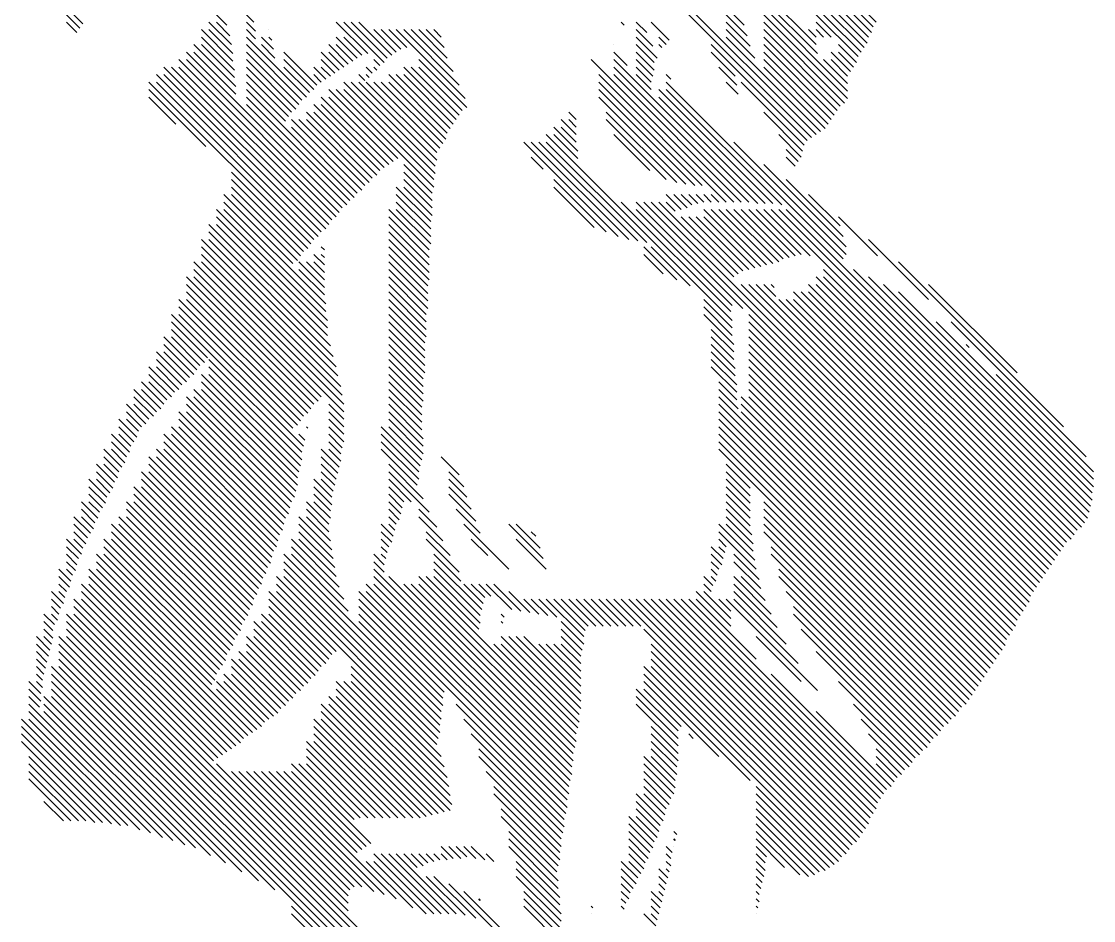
# Model space of a CAD drawing. Header units: inches. Extents: x 1127 to 1879, y 785 to 2162.
# Drawn here: x 1289 to 1793, y 1365 to 1788 of the extents above; entities that cross this region are included whole.
import ezdxf

# ---------------------------------------------------------------- set-up
doc = ezdxf.new("R2010")
doc.units = ezdxf.units.IN
doc.header["$MEASUREMENT"] = 0
doc.layers.add('Layer 1', color=7, linetype='Continuous')

# ---------------------------------------------------------------- blocks, each defined once
blk = doc.blocks.new('block 4')
at = {"layer": 'Layer 1', "color": 7, "lineweight": 35}
for points in [[(1638.12, 1837.44), (1689.63, 1785.94)], [(1641.65, 1837.44), (1691.04, 1788.05)], [(1638.12, 1833.92), (1688.92, 1783.12)], [(1638.12, 1830.39), (1687.51, 1781)], [(1638.12, 1826.86), (1686.81, 1778.18)], [(1648.71, 1812.75), (1685.4, 1776.06)], [(1595.79, 1802.17), (1662.82, 1735.14)], [(1638.12, 1802.17), (1662.82, 1777.47)], [(1652.23, 1805.69), (1683.98, 1773.94)], [(1306.51, 1798.64), (1317.8, 1787.35)], [(1638.12, 1798.64), (1663.52, 1773.24)], [(1306.51, 1795.11), (1316.39, 1785.23)], [(1380.6, 1791.58), (1385.53, 1786.64)], [(1391.18, 1795.11), (1398.23, 1788.05)], [(1602.85, 1791.58), (1660.7, 1733.73)], [(1620.48, 1795.11), (1628.95, 1786.64)], [(1620.48, 1791.58), (1630.36, 1781.7)], [(1638.12, 1795.11), (1677.63, 1755.6)], [(1638.12, 1791.58), (1677.63, 1752.07)], [(1662.82, 1791.58), (1682.57, 1771.83)], [(1310.04, 1788.05), (1314.98, 1783.12)], [(1377.07, 1788.05), (1387.65, 1777.47)], [(1380.6, 1788.05), (1386.95, 1781.7)], [(1394.71, 1788.05), (1398.94, 1783.82)], [(1437.04, 1788.05), (1451.86, 1773.24)], [(1440.57, 1788.05), (1459.62, 1769)], [(1444.1, 1788.05), (1461.03, 1771.12)], [(1447.62, 1788.05), (1463.15, 1772.53)], [(1571.1, 1788.05), (1572.51, 1786.64)], [(1578.15, 1788.05), (1583.09, 1783.12)], [(1585.21, 1788.05), (1593.67, 1779.59)], [(1620.48, 1788.05), (1631.77, 1776.77)], [(1638.12, 1788.05), (1676.22, 1749.95)], [(1662.82, 1788.05), (1669.87, 1781)], [(1373.54, 1784.53), (1388.36, 1769.71)], [(1373.54, 1781), (1389.06, 1765.48)], [(1377.07, 1784.53), (1388.36, 1773.24)], [(1394.71, 1784.53), (1398.94, 1780.29)], [(1394.71, 1781), (1422.93, 1752.78)], [(1401.76, 1781), (1407.41, 1775.35)], [(1405.29, 1784.53), (1405.29, 1784.53)], [(1405.29, 1781), (1406.7, 1779.59)], [(1437.04, 1781), (1446.92, 1771.12)], [(1440.57, 1781), (1449.03, 1772.53)], [(1454.68, 1784.53), (1465.26, 1773.94)], [(1458.21, 1784.53), (1467.38, 1775.35)], [(1461.73, 1784.53), (1470.2, 1776.06)], [(1465.26, 1784.53), (1497.72, 1752.07)], [(1468.79, 1784.53), (1494.9, 1758.42)], [(1472.32, 1784.53), (1492.07, 1764.77)], [(1475.85, 1784.53), (1489.25, 1771.12)], [(1479.37, 1784.53), (1487.84, 1776.06)], [(1482.9, 1784.53), (1486.43, 1781)], [(1578.15, 1784.53), (1585.91, 1776.77)], [(1578.15, 1781), (1588.03, 1771.12)], [(1588.73, 1781), (1592.26, 1777.47)], [(1620.48, 1784.53), (1633.89, 1771.12)], [(1620.48, 1781), (1664.93, 1736.55)], [(1638.12, 1784.53), (1674.11, 1748.54)], [(1638.12, 1781), (1672.7, 1746.43)], [(1659.29, 1784.53), (1662.82, 1781)], [(1662.82, 1784.53), (1666.35, 1781)], [(1370.01, 1777.47), (1389.77, 1757.72)], [(1373.54, 1777.47), (1389.06, 1761.95)], [(1394.71, 1777.47), (1420.81, 1751.37)], [(1401.76, 1777.47), (1408.11, 1771.12)], [(1433.51, 1777.47), (1442.68, 1768.3)], [(1437.04, 1777.47), (1444.8, 1769.71)], [(1567.57, 1777.47), (1567.57, 1777.47)], [(1578.15, 1777.47), (1586.62, 1769)], [(1588.73, 1777.47), (1590.15, 1776.06)], [(1613.43, 1777.47), (1658.58, 1732.32)], [(1638.12, 1777.47), (1671.28, 1744.31)], [(1673.4, 1777.47), (1681.87, 1769)], [(1366.48, 1773.94), (1439.86, 1700.57)], [(1370.01, 1773.94), (1389.77, 1754.19)], [(1394.71, 1773.94), (1419.4, 1749.25)], [(1412.35, 1773.94), (1427.87, 1758.42)], [(1429.98, 1773.94), (1438.45, 1765.48)], [(1433.51, 1773.94), (1440.57, 1766.89)], [(1567.57, 1773.94), (1573.92, 1767.59)], [(1578.15, 1773.94), (1586.62, 1765.48)], [(1613.43, 1773.94), (1624.72, 1762.65)], [(1638.12, 1773.94), (1669.87, 1742.19)], [(1669.87, 1773.94), (1679.05, 1764.77)], [(1673.4, 1773.94), (1680.46, 1766.89)], [(1355.9, 1766.89), (1432.1, 1690.69)], [(1359.43, 1766.89), (1433.51, 1692.8)], [(1362.96, 1770.42), (1437.04, 1696.33)], [(1362.96, 1766.89), (1434.92, 1694.92)], [(1366.48, 1770.42), (1438.45, 1698.45)], [(1394.71, 1770.42), (1417.99, 1747.13)], [(1394.71, 1766.89), (1415.87, 1745.72)], [(1412.35, 1770.42), (1426.46, 1756.3)], [(1412.35, 1766.89), (1424.34, 1754.89)], [(1426.46, 1766.89), (1432.1, 1761.24)], [(1429.98, 1770.42), (1436.33, 1764.07)], [(1429.98, 1766.89), (1434.22, 1762.65)], [(1451.15, 1766.89), (1453.97, 1764.07)], [(1454.68, 1770.42), (1457.5, 1767.59)], [(1454.68, 1766.89), (1456.09, 1765.48)], [(1468.79, 1766.89), (1493.48, 1742.19)], [(1472.32, 1766.89), (1494.9, 1744.31)], [(1475.85, 1770.42), (1498.42, 1747.84)], [(1475.85, 1766.89), (1496.31, 1746.43)], [(1556.98, 1770.42), (1624.01, 1703.39)], [(1567.57, 1770.42), (1635.3, 1702.68)], [(1567.57, 1766.89), (1631.07, 1703.39)], [(1578.15, 1770.42), (1585.91, 1762.65)], [(1578.15, 1766.89), (1585.21, 1759.83)], [(1616.96, 1766.89), (1625.42, 1758.42)], [(1638.12, 1770.42), (1668.46, 1740.08)], [(1638.12, 1766.89), (1667.05, 1737.96)], [(1666.35, 1770.42), (1677.63, 1759.13)], [(1669.87, 1770.42), (1677.63, 1762.65)], [(1352.37, 1763.36), (1428.57, 1687.16)], [(1355.9, 1763.36), (1429.98, 1689.28)], [(1394.71, 1763.36), (1414.46, 1743.6)], [(1426.46, 1763.36), (1429.98, 1759.83)], [(1447.62, 1763.36), (1450.45, 1760.54)], [(1451.15, 1763.36), (1452.56, 1761.95)], [(1461.73, 1763.36), (1489.25, 1735.84)], [(1465.26, 1763.36), (1490.66, 1737.96)], [(1468.79, 1763.36), (1492.07, 1740.08)], [(1560.51, 1763.36), (1620.48, 1703.39)], [(1567.57, 1763.36), (1627.54, 1703.39)], [(1578.15, 1763.36), (1585.21, 1756.3)], [(1592.26, 1763.36), (1594.38, 1761.24)], [(1348.85, 1759.83), (1425.05, 1683.63)], [(1348.85, 1756.3), (1375.66, 1729.49)], [(1352.37, 1759.83), (1426.46, 1685.75)], [(1394.71, 1759.83), (1413.05, 1741.49)], [(1394.71, 1756.3), (1445.51, 1705.5)], [(1433.51, 1756.3), (1465.97, 1723.85)], [(1437.04, 1756.3), (1482.9, 1710.44)], [(1440.57, 1759.83), (1483.61, 1716.79)], [(1440.57, 1756.3), (1482.9, 1713.97)], [(1444.1, 1759.83), (1483.61, 1720.32)], [(1447.62, 1759.83), (1484.31, 1723.14)], [(1451.15, 1759.83), (1484.31, 1726.67)], [(1454.68, 1759.83), (1485.72, 1728.79)], [(1458.21, 1759.83), (1487.13, 1730.9)], [(1461.73, 1759.83), (1488.55, 1733.02)], [(1560.51, 1759.83), (1609.2, 1711.15)], [(1560.51, 1756.3), (1605.67, 1711.15)], [(1588.73, 1756.3), (1642.36, 1702.68)], [(1592.26, 1759.83), (1675.52, 1676.58)], [(1592.26, 1756.3), (1646.59, 1701.98)], [(1620.48, 1759.83), (1626.13, 1754.19)], [(1627.54, 1759.83), (1657.17, 1730.2)], [(1348.85, 1752.78), (1361.55, 1740.08)], [(1394.71, 1752.78), (1443.39, 1704.09)], [(1429.98, 1752.78), (1461.73, 1721.03)], [(1433.51, 1752.78), (1463.85, 1722.44)], [(1560.51, 1752.78), (1601.43, 1711.85)], [(1588.73, 1752.78), (1638.83, 1702.68)], [(1394.71, 1749.25), (1441.98, 1701.98)], [(1422.93, 1745.72), (1453.97, 1714.68)], [(1426.46, 1749.25), (1457.5, 1718.2)], [(1426.46, 1745.72), (1456.09, 1716.09)], [(1429.98, 1749.25), (1459.62, 1719.62)], [(1546.4, 1745.72), (1549.93, 1742.19)], [(1564.04, 1745.72), (1597.2, 1712.56)], [(1638.12, 1745.72), (1656.47, 1727.38)], [(1415.87, 1742.19), (1449.03, 1709.03)], [(1419.4, 1742.19), (1450.45, 1711.15)], [(1422.93, 1742.19), (1452.56, 1712.56)], [(1542.87, 1742.19), (1549.93, 1735.14)], [(1546.4, 1742.19), (1549.93, 1738.67)], [(1564.04, 1742.19), (1592.26, 1713.97)], [(1415.87, 1738.67), (1446.92, 1707.62)], [(1539.35, 1738.67), (1550.63, 1727.38)], [(1542.87, 1738.67), (1549.93, 1731.61)], [(1525.23, 1731.61), (1569.68, 1687.16)], [(1528.76, 1731.61), (1574.62, 1685.75)], [(1532.29, 1731.61), (1578.86, 1685.04)], [(1535.82, 1735.14), (1623.31, 1647.65)], [(1535.82, 1731.61), (1583.09, 1684.34)], [(1539.35, 1735.14), (1550.63, 1723.85)], [(1567.57, 1735.14), (1584.5, 1718.2)], [(1624.01, 1731.61), (1676.93, 1678.69)], [(1645.18, 1735.14), (1655.76, 1724.55)], [(1648.71, 1728.08), (1654.35, 1722.44)], [(1468.79, 1721.03), (1482.2, 1707.62)], [(1528.76, 1724.55), (1534.41, 1718.91)], [(1638.12, 1721.03), (1676.93, 1682.22)], [(1648.71, 1724.55), (1652.94, 1720.32)], [(1387.65, 1717.5), (1423.63, 1681.52)], [(1468.79, 1717.5), (1482.2, 1704.09)], [(1387.65, 1713.97), (1421.52, 1680.1)], [(1387.65, 1710.44), (1420.11, 1677.99)], [(1465.26, 1710.44), (1481.49, 1694.22)], [(1468.79, 1713.97), (1482.2, 1700.57)], [(1468.79, 1710.44), (1482.2, 1697.04)], [(1539.35, 1713.97), (1564.04, 1689.28)], [(1539.35, 1710.44), (1558.4, 1691.39)], [(1648.71, 1713.97), (1675.52, 1687.16)], [(1384.12, 1706.92), (1416.58, 1674.46)], [(1387.65, 1706.92), (1418.7, 1675.87)], [(1465.26, 1706.92), (1481.49, 1690.69)], [(1592.26, 1706.92), (1599.32, 1699.86)], [(1595.79, 1706.92), (1602.14, 1700.57)], [(1599.32, 1706.92), (1604.26, 1701.98)], [(1602.85, 1706.92), (1607.08, 1702.68)], [(1606.37, 1706.92), (1609.9, 1703.39)], [(1609.9, 1706.92), (1613.43, 1703.39)], [(1613.43, 1706.92), (1616.96, 1703.39)], [(1659.29, 1706.92), (1674.11, 1692.1)], [(1384.12, 1703.39), (1432.1, 1655.41)], [(1465.26, 1703.39), (1481.49, 1687.16)], [(1571.1, 1703.39), (1622.6, 1651.88)], [(1578.15, 1703.39), (1628.25, 1653.29)], [(1581.68, 1703.39), (1765.12, 1519.94)], [(1585.21, 1703.39), (1766.53, 1522.06)], [(1588.73, 1703.39), (1624.01, 1668.11)], [(1592.26, 1703.39), (1596.5, 1699.15)], [(1380.6, 1699.86), (1432.81, 1647.65)], [(1380.6, 1696.33), (1432.81, 1644.12)], [(1384.12, 1699.86), (1432.1, 1651.88)], [(1461.73, 1699.86), (1480.78, 1680.81)], [(1461.73, 1696.33), (1480.78, 1677.28)], [(1465.26, 1699.86), (1481.49, 1683.63)], [(1578.15, 1699.86), (1623.31, 1654.7)], [(1599.32, 1696.33), (1626.13, 1669.52)], [(1602.85, 1696.33), (1628.25, 1670.93)], [(1606.37, 1696.33), (1631.07, 1671.64)], [(1609.9, 1699.86), (1636.71, 1673.05)], [(1609.9, 1696.33), (1633.89, 1672.34)], [(1613.43, 1699.86), (1639.53, 1673.75)], [(1616.96, 1699.86), (1642.36, 1674.46)], [(1620.48, 1699.86), (1645.18, 1675.17)], [(1624.01, 1699.86), (1647.3, 1676.58)], [(1627.54, 1699.86), (1650.12, 1677.28)], [(1631.07, 1699.86), (1652.94, 1677.99)], [(1634.6, 1699.86), (1655.76, 1678.69)], [(1638.12, 1699.86), (1660, 1677.99)], [(1641.65, 1699.86), (1789.11, 1552.4)], [(1645.18, 1699.86), (1790.52, 1554.52)], [(1648.71, 1699.86), (1791.23, 1557.34)], [(1673.4, 1696.33), (1691.75, 1677.99)], [(1377.07, 1692.8), (1434.22, 1635.65)], [(1380.6, 1692.8), (1432.81, 1640.59)], [(1461.73, 1692.8), (1480.78, 1673.75)], [(1373.54, 1685.75), (1437.75, 1621.54)], [(1377.07, 1689.28), (1435.63, 1630.72)], [(1377.07, 1685.75), (1437.04, 1625.78)], [(1461.73, 1689.28), (1480.78, 1670.23)], [(1461.73, 1685.75), (1480.78, 1666.7)], [(1687.51, 1685.75), (1715.73, 1657.53)], [(1373.54, 1682.22), (1439.16, 1616.6)], [(1429.98, 1682.22), (1431.4, 1680.81)], [(1461.73, 1682.22), (1480.08, 1663.88)], [(1581.68, 1682.22), (1597.2, 1666.7)], [(1585.21, 1682.22), (1603.55, 1663.88)], [(1370.01, 1675.17), (1440.57, 1604.61)], [(1373.54, 1678.69), (1439.86, 1612.37)], [(1373.54, 1675.17), (1440.57, 1608.14)], [(1419.4, 1675.17), (1431.4, 1663.17)], [(1422.93, 1675.17), (1431.4, 1666.7)], [(1426.46, 1678.69), (1431.4, 1673.75)], [(1426.46, 1675.17), (1431.4, 1670.23)], [(1429.98, 1678.69), (1431.4, 1677.28)], [(1461.73, 1678.69), (1480.08, 1660.35)], [(1461.73, 1675.17), (1480.08, 1656.82)], [(1581.68, 1678.69), (1590.85, 1669.52)], [(1701.62, 1675.17), (1779.23, 1597.55)], [(1370.01, 1671.64), (1429.98, 1611.67)], [(1419.4, 1671.64), (1431.4, 1659.64)], [(1461.73, 1671.64), (1480.08, 1653.29)], [(1666.35, 1671.64), (1787.7, 1550.28)], [(1680.46, 1671.64), (1791.93, 1560.16)], [(1366.48, 1668.11), (1426.46, 1608.14)], [(1370.01, 1668.11), (1428.57, 1609.55)], [(1461.73, 1668.11), (1479.37, 1650.47)], [(1662.82, 1668.11), (1784.17, 1546.75)], [(1666.35, 1668.11), (1785.58, 1548.87)], [(1687.51, 1668.11), (1792.64, 1562.98)], [(1366.48, 1664.58), (1425.05, 1606.02)], [(1366.48, 1661.05), (1423.63, 1603.9)], [(1461.73, 1664.58), (1479.37, 1646.94)], [(1461.73, 1661.05), (1479.37, 1643.42)], [(1627.54, 1664.58), (1767.95, 1524.18)], [(1631.07, 1664.58), (1769.36, 1526.29)], [(1634.6, 1664.58), (1770.77, 1528.41)], [(1638.12, 1664.58), (1643.77, 1658.94)], [(1641.65, 1664.58), (1643.06, 1663.17)], [(1652.23, 1661.05), (1776.41, 1536.88)], [(1655.76, 1661.05), (1777.82, 1538.99)], [(1659.29, 1664.58), (1780.65, 1543.23)], [(1659.29, 1661.05), (1779.23, 1541.11)], [(1662.82, 1664.58), (1782.76, 1544.64)], [(1694.57, 1664.58), (1792.64, 1566.51)], [(1701.62, 1661.05), (1793.35, 1569.33)], [(1715.73, 1664.58), (1757.36, 1622.95)], [(1362.96, 1657.53), (1420.11, 1600.38)], [(1366.48, 1657.53), (1421.52, 1602.49)], [(1461.73, 1657.53), (1479.37, 1639.89)], [(1609.9, 1657.53), (1623.31, 1644.12)], [(1645.18, 1657.53), (1772.18, 1530.53)], [(1648.71, 1657.53), (1773.59, 1532.64)], [(1652.23, 1657.53), (1775, 1534.76)], [(1359.43, 1650.47), (1421.52, 1588.38)], [(1362.96, 1654), (1418.7, 1598.26)], [(1362.96, 1650.47), (1416.58, 1596.85)], [(1461.73, 1654), (1478.67, 1637.07)], [(1461.73, 1650.47), (1478.67, 1633.54)], [(1609.9, 1654), (1623.31, 1640.59)], [(1609.9, 1650.47), (1624.01, 1636.36)], [(1631.07, 1650.47), (1763.71, 1517.83)], [(1359.43, 1646.94), (1376.36, 1630.01)], [(1461.73, 1646.94), (1478.67, 1630.01)], [(1631.07, 1646.94), (1763.01, 1515)], [(1719.26, 1646.94), (1793.35, 1572.86)], [(1726.32, 1646.94), (1789.82, 1583.44)], [(1355.9, 1639.89), (1371.42, 1624.37)], [(1359.43, 1643.42), (1374.95, 1627.89)], [(1359.43, 1639.89), (1372.83, 1626.48)], [(1461.73, 1643.42), (1478.67, 1626.48)], [(1461.73, 1639.89), (1478.67, 1622.95)], [(1613.43, 1643.42), (1624.01, 1632.83)], [(1613.43, 1639.89), (1624.01, 1629.3)], [(1631.07, 1643.42), (1761.6, 1512.89)], [(1631.07, 1639.89), (1760.18, 1510.77)], [(1355.9, 1636.36), (1370.01, 1622.25)], [(1461.73, 1636.36), (1477.96, 1620.13)], [(1613.43, 1636.36), (1624.72, 1625.07)], [(1631.07, 1636.36), (1758.77, 1508.65)], [(1733.37, 1636.36), (1734.78, 1634.95)], [(1352.37, 1632.83), (1366.48, 1618.72)], [(1355.9, 1632.83), (1367.9, 1620.84)], [(1461.73, 1632.83), (1477.96, 1616.6)], [(1613.43, 1632.83), (1624.72, 1621.54)], [(1631.07, 1632.83), (1757.36, 1506.54)], [(1348.85, 1625.78), (1360.84, 1613.78)], [(1352.37, 1629.3), (1364.37, 1617.31)], [(1352.37, 1625.78), (1362.96, 1615.19)], [(1377.07, 1629.3), (1420.81, 1585.56)], [(1377.07, 1625.78), (1420.81, 1582.03)], [(1461.73, 1629.3), (1477.96, 1613.08)], [(1461.73, 1625.78), (1477.96, 1609.55)], [(1613.43, 1629.3), (1625.42, 1617.31)], [(1613.43, 1625.78), (1625.42, 1613.78)], [(1631.07, 1629.3), (1756.66, 1503.72)], [(1631.07, 1625.78), (1755.25, 1501.6)], [(1348.85, 1622.25), (1359.43, 1611.67)], [(1373.54, 1622.25), (1419.4, 1576.39)], [(1377.07, 1622.25), (1420.11, 1579.21)], [(1461.73, 1622.25), (1477.26, 1606.73)], [(1631.07, 1622.25), (1753.83, 1499.48)], [(1747.48, 1622.25), (1793.35, 1576.39)], [(1341.79, 1615.19), (1352.37, 1604.61)], [(1345.32, 1618.72), (1355.9, 1608.14)], [(1345.32, 1615.19), (1354.49, 1606.02)], [(1348.85, 1618.72), (1357.31, 1610.25)], [(1370.01, 1615.19), (1417.99, 1567.22)], [(1373.54, 1618.72), (1418.7, 1573.57)], [(1373.54, 1615.19), (1418.7, 1570.04)], [(1461.73, 1618.72), (1477.26, 1603.2)], [(1461.73, 1615.19), (1477.26, 1599.67)], [(1616.96, 1618.72), (1625.42, 1610.25)], [(1616.96, 1615.19), (1626.13, 1606.02)], [(1631.07, 1618.72), (1752.42, 1497.37)], [(1631.07, 1615.19), (1751.72, 1494.54)], [(1341.79, 1611.67), (1350.96, 1602.49)], [(1366.48, 1611.67), (1415.87, 1562.28)], [(1370.01, 1611.67), (1417.28, 1564.39)], [(1461.73, 1611.67), (1477.26, 1596.14)], [(1616.96, 1611.67), (1744.66, 1483.96)], [(1627.54, 1611.67), (1748.9, 1490.31)], [(1631.07, 1611.67), (1750.31, 1492.43)], [(1338.26, 1608.14), (1347.43, 1598.97)], [(1338.26, 1604.61), (1345.32, 1597.55)], [(1341.79, 1608.14), (1348.85, 1601.08)], [(1362.96, 1604.61), (1413.05, 1554.52)], [(1366.48, 1608.14), (1415.17, 1559.45)], [(1366.48, 1604.61), (1414.46, 1556.63)], [(1433.51, 1608.14), (1440.57, 1601.08)], [(1433.51, 1604.61), (1440.57, 1597.55)], [(1461.73, 1608.14), (1477.96, 1591.91)], [(1461.73, 1604.61), (1477.96, 1588.38)], [(1616.96, 1608.14), (1743.25, 1481.84)], [(1616.96, 1604.61), (1741.84, 1479.73)], [(1627.54, 1608.14), (1747.48, 1488.19)], [(1627.54, 1604.61), (1746.07, 1486.08)], [(1334.73, 1601.08), (1343.2, 1592.62)], [(1338.26, 1601.08), (1343.91, 1595.44)], [(1362.96, 1601.08), (1412.35, 1551.69)], [(1433.51, 1601.08), (1440.57, 1594.03)], [(1461.73, 1601.08), (1477.96, 1584.85)], [(1616.96, 1601.08), (1740.43, 1477.61)], [(1334.73, 1597.55), (1341.79, 1590.5)], [(1359.43, 1597.55), (1410.23, 1546.75)], [(1362.96, 1597.55), (1411.64, 1548.87)], [(1422.93, 1597.55), (1423.63, 1596.85)], [(1433.51, 1597.55), (1440.57, 1590.5)], [(1458.21, 1597.55), (1476.55, 1579.21)], [(1461.73, 1597.55), (1477.26, 1582.03)], [(1616.96, 1597.55), (1739.02, 1475.49)], [(1331.21, 1594.03), (1339.67, 1585.56)], [(1331.21, 1590.5), (1338.26, 1583.44)], [(1334.73, 1594.03), (1340.38, 1588.38)], [(1355.9, 1594.03), (1408.82, 1541.11)], [(1355.9, 1590.5), (1407.41, 1538.99)], [(1359.43, 1594.03), (1409.52, 1543.93)], [(1419.4, 1594.03), (1422.22, 1591.2)], [(1433.51, 1594.03), (1439.86, 1587.68)], [(1433.51, 1590.5), (1439.16, 1584.85)], [(1458.21, 1594.03), (1475.85, 1576.39)], [(1458.21, 1590.5), (1475.85, 1572.86)], [(1616.96, 1594.03), (1737.61, 1473.38)], [(1616.96, 1590.5), (1736.2, 1471.26)], [(1327.68, 1586.97), (1336.15, 1578.5)], [(1331.21, 1586.97), (1337.56, 1580.62)], [(1352.37, 1586.97), (1406, 1533.35)], [(1355.9, 1586.97), (1406.7, 1536.17)], [(1429.98, 1586.97), (1438.45, 1578.5)], [(1433.51, 1586.97), (1439.16, 1581.33)], [(1458.21, 1586.97), (1475.14, 1570.04)], [(1616.96, 1586.97), (1734.78, 1469.14)], [(1324.15, 1579.92), (1332.62, 1571.45)], [(1327.68, 1583.44), (1334.73, 1576.39)], [(1327.68, 1579.92), (1334.03, 1573.57)], [(1348.85, 1583.44), (1403.88, 1528.41)], [(1348.85, 1579.92), (1402.47, 1526.29)], [(1352.37, 1583.44), (1404.58, 1531.23)], [(1429.98, 1583.44), (1437.75, 1575.68)], [(1429.98, 1579.92), (1437.04, 1572.86)], [(1461.73, 1579.92), (1477.96, 1563.69)], [(1486.43, 1583.44), (1494.9, 1574.98)], [(1620.48, 1579.92), (1631.77, 1568.63)], [(1324.15, 1576.39), (1331.91, 1568.63)], [(1345.32, 1576.39), (1400.35, 1521.35)], [(1348.85, 1576.39), (1401.76, 1523.47)], [(1429.98, 1576.39), (1436.33, 1570.04)], [(1461.73, 1576.39), (1480.78, 1557.34)], [(1489.96, 1576.39), (1497.01, 1569.33)], [(1620.48, 1576.39), (1631.77, 1565.1)], [(1320.62, 1572.86), (1329.09, 1564.39)], [(1320.62, 1569.33), (1328.38, 1561.57)], [(1324.15, 1572.86), (1330.5, 1566.51)], [(1341.79, 1569.33), (1397.53, 1513.59)], [(1345.32, 1572.86), (1399.65, 1518.53)], [(1345.32, 1569.33), (1398.23, 1516.42)], [(1426.46, 1572.86), (1434.92, 1564.39)], [(1426.46, 1569.33), (1434.92, 1560.87)], [(1429.98, 1572.86), (1435.63, 1567.22)], [(1461.73, 1572.86), (1472.32, 1562.28)], [(1461.73, 1569.33), (1468.79, 1562.28)], [(1489.96, 1572.86), (1498.42, 1564.39)], [(1489.96, 1569.33), (1500.54, 1558.75)], [(1620.48, 1572.86), (1631.77, 1561.57)], [(1620.48, 1569.33), (1631.77, 1558.04)], [(1320.62, 1565.8), (1326.97, 1559.45)], [(1341.79, 1565.8), (1396.12, 1511.48)], [(1426.46, 1565.8), (1434.22, 1558.04)], [(1461.73, 1565.8), (1468.08, 1559.45)], [(1489.96, 1565.8), (1502.66, 1553.1)], [(1620.48, 1565.8), (1631.77, 1554.52)], [(1317.1, 1562.28), (1324.86, 1554.52)], [(1320.62, 1562.28), (1325.56, 1557.34)], [(1338.26, 1562.28), (1394, 1506.54)], [(1341.79, 1562.28), (1395.41, 1508.65)], [(1422.93, 1562.28), (1433.51, 1551.69)], [(1426.46, 1562.28), (1434.22, 1554.52)], [(1461.73, 1562.28), (1467.38, 1556.63)], [(1620.48, 1562.28), (1631.77, 1550.99)], [(1638.12, 1562.28), (1733.37, 1467.03)], [(1313.57, 1555.22), (1321.33, 1547.46)], [(1317.1, 1558.75), (1323.45, 1552.4)], [(1317.1, 1555.22), (1322.74, 1549.58)], [(1334.73, 1555.22), (1390.47, 1499.48)], [(1338.26, 1558.75), (1392.59, 1504.42)], [(1338.26, 1555.22), (1391.88, 1501.6)], [(1419.4, 1555.22), (1434.92, 1539.7)], [(1422.93, 1558.75), (1433.51, 1548.17)], [(1422.93, 1555.22), (1434.22, 1543.93)], [(1461.73, 1558.75), (1466.67, 1553.81)], [(1461.73, 1555.22), (1465.26, 1551.69)], [(1475.85, 1558.75), (1484.31, 1550.28)], [(1475.85, 1555.22), (1487.13, 1543.93)], [(1493.48, 1558.75), (1504.77, 1547.46)], [(1620.48, 1558.75), (1632.48, 1546.75)], [(1620.48, 1555.22), (1633.18, 1542.52)], [(1638.12, 1558.75), (1731.26, 1465.62)], [(1638.12, 1555.22), (1729.85, 1463.5)], [(1313.57, 1551.69), (1319.92, 1545.34)], [(1331.21, 1551.69), (1388.36, 1494.54)], [(1334.73, 1551.69), (1389.06, 1497.37)], [(1419.4, 1551.69), (1435.63, 1535.47)], [(1458.21, 1551.69), (1463.85, 1546.05)], [(1461.73, 1551.69), (1464.56, 1548.87)], [(1497.01, 1551.69), (1518.18, 1530.53)], [(1518.18, 1551.69), (1534.41, 1535.47)], [(1521.71, 1551.69), (1533, 1540.4)], [(1616.96, 1551.69), (1633.89, 1534.76)], [(1620.48, 1551.69), (1633.18, 1538.99)], [(1638.12, 1551.69), (1728.43, 1461.38)], [(1310.04, 1544.64), (1317.1, 1537.58)], [(1313.57, 1548.17), (1319.21, 1542.52)], [(1313.57, 1544.64), (1317.8, 1540.4)], [(1327.68, 1544.64), (1384.83, 1487.49)], [(1331.21, 1548.17), (1386.95, 1492.43)], [(1331.21, 1544.64), (1385.53, 1490.31)], [(1415.87, 1544.64), (1438.45, 1522.06)], [(1419.4, 1548.17), (1436.33, 1531.23)], [(1419.4, 1544.64), (1437.04, 1527)], [(1458.21, 1548.17), (1463.15, 1543.23)], [(1458.21, 1544.64), (1461.73, 1541.11)], [(1479.37, 1548.17), (1490.66, 1536.88)], [(1479.37, 1544.64), (1494.9, 1529.12)], [(1500.54, 1544.64), (1508.3, 1536.88)], [(1521.71, 1544.64), (1535.82, 1530.53)], [(1528.76, 1548.17), (1530.88, 1546.05)], [(1616.96, 1548.17), (1634.6, 1530.53)], [(1616.96, 1544.64), (1620.48, 1541.11)], [(1638.12, 1548.17), (1726.32, 1459.97)], [(1310.04, 1541.11), (1315.68, 1535.47)], [(1327.68, 1541.11), (1383.42, 1485.37)], [(1415.87, 1541.11), (1440.57, 1516.42)], [(1458.21, 1541.11), (1461.03, 1538.29)], [(1613.43, 1541.11), (1619.07, 1535.47)], [(1616.96, 1541.11), (1619.78, 1538.29)], [(1641.65, 1541.11), (1724.91, 1457.85)], [(1310.04, 1537.58), (1314.98, 1532.64)], [(1310.04, 1534.05), (1314.27, 1529.82)], [(1324.15, 1537.58), (1380.6, 1481.14)], [(1324.15, 1534.05), (1379.89, 1478.32)], [(1327.68, 1537.58), (1382.01, 1483.25)], [(1412.35, 1537.58), (1486.43, 1463.5)], [(1412.35, 1534.05), (1486.43, 1459.97)], [(1415.87, 1537.58), (1442.68, 1510.77)], [(1454.68, 1537.58), (1459.62, 1532.64)], [(1454.68, 1534.05), (1459.62, 1529.12)], [(1458.21, 1537.58), (1460.32, 1535.47)], [(1482.9, 1537.58), (1495.6, 1524.88)], [(1482.9, 1534.05), (1505.48, 1511.48)], [(1613.43, 1537.58), (1618.37, 1532.64)], [(1613.43, 1534.05), (1616.96, 1530.53)], [(1624.01, 1537.58), (1636.01, 1525.59)], [(1624.01, 1534.05), (1636.71, 1521.35)], [(1641.65, 1537.58), (1722.79, 1456.44)], [(1306.51, 1530.53), (1312.16, 1524.88)], [(1310.04, 1530.53), (1312.86, 1527.7)], [(1320.62, 1530.53), (1397.53, 1453.62)], [(1324.15, 1530.53), (1378.48, 1476.2)], [(1412.35, 1530.53), (1485.72, 1457.15)], [(1454.68, 1530.53), (1547.81, 1437.39)], [(1482.9, 1530.53), (1504.77, 1508.65)], [(1613.43, 1530.53), (1616.25, 1527.7)], [(1645.18, 1530.53), (1721.38, 1454.33)], [(1306.51, 1527), (1311.45, 1522.06)], [(1320.62, 1527), (1395.41, 1452.21)], [(1408.82, 1527), (1485.02, 1450.8)], [(1412.35, 1527), (1485.72, 1453.62)], [(1454.68, 1527), (1547.81, 1433.87)], [(1461.73, 1527), (1548.52, 1440.22)], [(1475.85, 1527), (1549.93, 1452.92)], [(1479.37, 1527), (1504.07, 1502.3)], [(1482.9, 1527), (1504.77, 1505.13)], [(1609.9, 1527), (1614.13, 1522.77)], [(1613.43, 1527), (1615.55, 1524.88)], [(1624.01, 1527), (1641.65, 1509.36)], [(1627.54, 1527), (1638.83, 1515.71)], [(1645.18, 1527), (1719.97, 1452.21)], [(1302.98, 1519.94), (1308.63, 1514.3)], [(1306.51, 1523.47), (1310.04, 1519.94)], [(1306.51, 1519.94), (1309.33, 1517.12)], [(1317.1, 1523.47), (1391.88, 1448.68)], [(1317.1, 1519.94), (1389.77, 1447.27)], [(1320.62, 1523.47), (1393.3, 1450.8)], [(1405.29, 1519.94), (1434.92, 1490.31)], [(1408.82, 1523.47), (1484.31, 1447.98)], [(1408.82, 1519.94), (1437.04, 1491.72)], [(1447.62, 1519.94), (1545.7, 1421.87)], [(1451.15, 1523.47), (1546.4, 1428.22)], [(1451.15, 1519.94), (1546.4, 1424.69)], [(1454.68, 1523.47), (1547.11, 1431.04)], [(1468.79, 1523.47), (1548.52, 1443.74)], [(1472.32, 1523.47), (1549.22, 1446.57)], [(1475.85, 1523.47), (1549.93, 1449.39)], [(1497.01, 1523.47), (1506.18, 1514.3)], [(1500.54, 1523.47), (1506.89, 1517.12)], [(1504.07, 1523.47), (1509.71, 1517.83)], [(1507.6, 1523.47), (1519.59, 1511.48)], [(1511.12, 1523.47), (1523.82, 1510.77)], [(1518.18, 1519.94), (1528.06, 1510.07)], [(1606.37, 1519.94), (1622.6, 1503.72)], [(1609.9, 1523.47), (1613.43, 1519.94)], [(1609.9, 1519.94), (1622.6, 1507.24)], [(1624.01, 1523.47), (1644.47, 1503.01)], [(1624.01, 1519.94), (1648.71, 1495.25)], [(1648.71, 1519.94), (1717.85, 1450.8)], [(1302.98, 1516.42), (1307.22, 1512.18)], [(1313.57, 1516.42), (1385.53, 1444.45)], [(1317.1, 1516.42), (1387.65, 1445.86)], [(1405.29, 1516.42), (1433.51, 1488.19)], [(1447.62, 1516.42), (1545.7, 1418.34)], [(1525.23, 1516.42), (1532.29, 1509.36)], [(1528.76, 1516.42), (1536.52, 1508.65)], [(1532.29, 1516.42), (1540.76, 1507.95)], [(1535.82, 1516.42), (1553.46, 1498.78)], [(1539.35, 1516.42), (1554.16, 1501.6)], [(1542.87, 1516.42), (1555.57, 1503.72)], [(1546.4, 1516.42), (1559.1, 1503.72)], [(1549.93, 1516.42), (1562.63, 1503.72)], [(1553.46, 1516.42), (1566.16, 1503.72)], [(1556.98, 1516.42), (1569.68, 1503.72)], [(1560.51, 1516.42), (1573.21, 1503.72)], [(1564.04, 1516.42), (1576.74, 1503.72)], [(1567.57, 1516.42), (1580.27, 1503.72)], [(1571.1, 1516.42), (1683.28, 1404.23)], [(1574.62, 1516.42), (1684.69, 1406.35)], [(1578.15, 1516.42), (1686.1, 1408.47)], [(1581.68, 1516.42), (1687.51, 1410.58)], [(1585.21, 1516.42), (1688.22, 1413.4)], [(1588.73, 1516.42), (1689.63, 1415.52)], [(1592.26, 1516.42), (1691.04, 1417.64)], [(1595.79, 1516.42), (1691.75, 1420.46)], [(1599.32, 1516.42), (1693.16, 1422.58)], [(1602.85, 1516.42), (1694.57, 1424.69)], [(1606.37, 1516.42), (1634.6, 1488.19)], [(1616.96, 1516.42), (1622.6, 1510.77)], [(1620.48, 1516.42), (1663.52, 1473.38)], [(1624.01, 1516.42), (1654.35, 1486.08)], [(1299.46, 1509.36), (1304.4, 1504.42)], [(1302.98, 1512.89), (1306.51, 1509.36)], [(1302.98, 1509.36), (1305.81, 1506.54)], [(1310.04, 1509.36), (1379.18, 1440.22)], [(1313.57, 1512.89), (1383.42, 1443.04)], [(1313.57, 1509.36), (1381.3, 1441.63)], [(1401.76, 1509.36), (1428.57, 1482.55)], [(1405.29, 1512.89), (1432.1, 1486.08)], [(1405.29, 1509.36), (1429.98, 1484.67)], [(1447.62, 1512.89), (1487.84, 1472.67)], [(1447.62, 1509.36), (1487.13, 1469.85)], [(1514.65, 1509.36), (1516.06, 1507.95)], [(1652.23, 1512.89), (1716.44, 1448.68)], [(1652.23, 1509.36), (1715.03, 1446.57)], [(1299.46, 1505.83), (1303.69, 1501.6)], [(1310.04, 1505.83), (1442.68, 1373.19)], [(1398.23, 1505.83), (1425.05, 1479.02)], [(1401.76, 1505.83), (1427.16, 1480.43)], [(1447.62, 1505.83), (1487.13, 1466.32)], [(1514.65, 1505.83), (1515.36, 1505.13)], [(1542.87, 1505.83), (1553.46, 1495.25)], [(1295.93, 1498.78), (1302.28, 1492.43)], [(1299.46, 1502.3), (1303.69, 1498.07)], [(1299.46, 1498.78), (1302.98, 1495.25)], [(1306.51, 1498.78), (1454.68, 1350.61)], [(1310.04, 1502.3), (1442.68, 1369.66)], [(1310.04, 1498.78), (1456.09, 1352.73)], [(1394.71, 1498.78), (1420.11, 1473.38)], [(1398.23, 1502.3), (1423.63, 1476.9)], [(1398.23, 1498.78), (1421.52, 1475.49)], [(1514.65, 1498.78), (1551.34, 1462.09)], [(1518.18, 1498.78), (1552.05, 1464.91)], [(1521.71, 1498.78), (1552.05, 1468.44)], [(1525.23, 1498.78), (1552.05, 1471.97)], [(1542.87, 1502.3), (1552.75, 1492.43)], [(1542.87, 1498.78), (1552.05, 1489.6)], [(1581.68, 1502.3), (1681.87, 1402.12)], [(1634.6, 1498.78), (1655.76, 1477.61)], [(1655.76, 1502.3), (1712.91, 1445.15)], [(1295.93, 1495.25), (1301.57, 1489.6)], [(1306.51, 1495.25), (1453.27, 1348.49)], [(1394.71, 1495.25), (1417.99, 1471.97)], [(1511.12, 1495.25), (1550.63, 1455.74)], [(1514.65, 1495.25), (1551.34, 1458.56)], [(1532.29, 1495.25), (1552.05, 1475.49)], [(1535.82, 1495.25), (1552.05, 1479.02)], [(1539.35, 1495.25), (1552.05, 1482.55)], [(1542.87, 1495.25), (1552.05, 1486.08)], [(1585.21, 1495.25), (1679.75, 1400.7)], [(1295.93, 1491.72), (1300.87, 1486.78)], [(1295.93, 1488.19), (1300.16, 1483.96)], [(1306.51, 1491.72), (1451.15, 1347.08)], [(1306.51, 1488.19), (1462.44, 1332.27)], [(1387.65, 1488.19), (1410.93, 1464.91)], [(1391.18, 1491.72), (1414.46, 1468.44)], [(1391.18, 1488.19), (1413.05, 1466.32)], [(1394.71, 1491.72), (1416.58, 1469.85)], [(1585.21, 1491.72), (1678.34, 1398.59)], [(1585.21, 1488.19), (1676.93, 1396.47)], [(1662.82, 1491.72), (1711.5, 1443.04)], [(1295.93, 1484.67), (1299.46, 1481.14)], [(1302.98, 1484.67), (1408.11, 1379.54)], [(1306.51, 1484.67), (1460.32, 1330.85)], [(1387.65, 1484.67), (1409.52, 1462.79)], [(1444.1, 1484.67), (1486.43, 1442.33)], [(1581.68, 1484.67), (1673.4, 1392.94)], [(1585.21, 1484.67), (1674.81, 1395.06)], [(1295.93, 1481.14), (1298.75, 1478.32)], [(1302.98, 1481.14), (1400.35, 1383.77)], [(1384.12, 1481.14), (1405.29, 1459.97)], [(1387.65, 1481.14), (1407.41, 1461.38)], [(1444.1, 1481.14), (1487.84, 1437.39)], [(1581.68, 1481.14), (1631.77, 1431.04)], [(1641.65, 1481.14), (1695.98, 1426.81)], [(1292.4, 1477.61), (1298.05, 1471.97)], [(1292.4, 1474.08), (1298.05, 1468.44)], [(1295.93, 1477.61), (1298.75, 1474.79)], [(1302.98, 1477.61), (1392.59, 1388)], [(1302.98, 1474.08), (1384.83, 1392.24)], [(1380.6, 1477.61), (1401.76, 1456.44)], [(1380.6, 1474.08), (1399.65, 1455.03)], [(1384.12, 1477.61), (1403.17, 1458.56)], [(1437.04, 1477.61), (1490.66, 1423.99)], [(1437.04, 1474.08), (1491.37, 1419.75)], [(1440.57, 1477.61), (1489.96, 1428.22)], [(1444.1, 1477.61), (1489.25, 1432.45)], [(1578.15, 1474.08), (1597.91, 1454.33)], [(1581.68, 1477.61), (1616.96, 1442.33)], [(1581.68, 1474.08), (1599.32, 1456.44)], [(1673.4, 1477.61), (1709.38, 1441.63)], [(1292.4, 1470.55), (1297.34, 1465.62)], [(1299.46, 1470.55), (1370.72, 1399.29)], [(1302.98, 1470.55), (1377.77, 1395.77)], [(1433.51, 1470.55), (1487.84, 1416.23)], [(1437.04, 1470.55), (1490.66, 1416.93)], [(1578.15, 1470.55), (1597.91, 1450.8)], [(1292.4, 1467.03), (1355.2, 1404.23)], [(1292.4, 1463.5), (1349.55, 1406.35)], [(1299.46, 1467.03), (1365.78, 1400.7)], [(1299.46, 1463.5), (1360.13, 1402.82)], [(1429.98, 1467.03), (1482.2, 1414.82)], [(1429.98, 1463.5), (1479.37, 1414.11)], [(1433.51, 1467.03), (1485.02, 1415.52)], [(1493.48, 1467.03), (1544.99, 1415.52)], [(1578.15, 1467.03), (1597.91, 1447.27)], [(1662.82, 1463.5), (1698.1, 1428.22)], [(1680.46, 1467.03), (1707.97, 1439.51)], [(1288.87, 1459.97), (1338.97, 1409.88)], [(1292.4, 1459.97), (1344.61, 1407.76)], [(1426.46, 1459.97), (1473.02, 1413.4)], [(1429.98, 1459.97), (1476.55, 1413.4)], [(1497.01, 1459.97), (1544.28, 1412.7)], [(1683.98, 1459.97), (1706.56, 1437.39)], [(1288.87, 1456.44), (1335.44, 1409.88)], [(1288.87, 1452.92), (1331.21, 1410.58)], [(1426.46, 1456.44), (1469.5, 1413.4)], [(1426.46, 1452.92), (1465.97, 1413.4)], [(1500.54, 1452.92), (1544.28, 1409.17)], [(1585.21, 1456.44), (1597.91, 1443.74)], [(1585.21, 1452.92), (1597.91, 1440.22)], [(1602.85, 1452.92), (1604.96, 1450.8)], [(1687.51, 1452.92), (1704.45, 1435.98)], [(1288.87, 1449.39), (1326.97, 1411.29)], [(1422.93, 1449.39), (1458.91, 1413.4)], [(1426.46, 1449.39), (1462.44, 1413.4)], [(1585.21, 1449.39), (1597.2, 1437.39)], [(1422.93, 1445.86), (1455.38, 1413.4)], [(1504.07, 1445.86), (1543.58, 1406.35)], [(1585.21, 1445.86), (1597.2, 1433.87)], [(1691.04, 1445.86), (1703.03, 1433.87)], [(1292.4, 1442.33), (1323.45, 1411.29)], [(1292.4, 1438.8), (1319.21, 1411.99)], [(1380.6, 1438.8), (1442.68, 1376.72)], [(1415.87, 1438.8), (1453.27, 1401.41)], [(1419.4, 1438.8), (1445.51, 1412.7)], [(1422.93, 1442.33), (1451.86, 1413.4)], [(1422.93, 1438.8), (1448.33, 1413.4)], [(1504.07, 1442.33), (1542.87, 1403.53)], [(1581.68, 1442.33), (1596.5, 1427.52)], [(1581.68, 1438.8), (1595.79, 1424.69)], [(1585.21, 1442.33), (1596.5, 1431.04)], [(1691.04, 1442.33), (1700.92, 1432.45)], [(1691.04, 1438.8), (1699.51, 1430.34)], [(1292.4, 1435.28), (1315.68, 1411.99)], [(1387.65, 1435.28), (1443.39, 1379.54)], [(1391.18, 1435.28), (1445.51, 1380.95)], [(1394.71, 1435.28), (1449.03, 1380.95)], [(1398.23, 1435.28), (1454.68, 1378.83)], [(1401.76, 1435.28), (1459.62, 1377.42)], [(1405.29, 1435.28), (1465.26, 1375.3)], [(1408.82, 1435.28), (1446.92, 1397.18)], [(1412.35, 1435.28), (1449.03, 1398.59)], [(1415.87, 1435.28), (1451.15, 1400)], [(1507.6, 1435.28), (1542.87, 1400)], [(1581.68, 1435.28), (1594.38, 1422.58)], [(1292.4, 1431.75), (1312.16, 1411.99)], [(1511.12, 1428.22), (1542.17, 1397.18)], [(1581.68, 1431.75), (1593.67, 1419.75)], [(1581.68, 1428.22), (1592.26, 1417.64)], [(1634.6, 1428.22), (1671.28, 1391.53)], [(1511.12, 1424.69), (1542.17, 1393.65)], [(1578.15, 1424.69), (1590.85, 1411.99)], [(1581.68, 1424.69), (1591.56, 1414.82)], [(1634.6, 1424.69), (1669.17, 1390.12)], [(1299.46, 1421.17), (1308.63, 1411.99)], [(1514.65, 1417.64), (1541.46, 1390.83)], [(1578.15, 1421.17), (1589.44, 1409.88)], [(1578.15, 1417.64), (1588.73, 1407.05)], [(1634.6, 1421.17), (1667.05, 1388.71)], [(1634.6, 1417.64), (1664.23, 1388)], [(1514.65, 1414.11), (1540.76, 1388)], [(1574.62, 1414.11), (1586.62, 1402.12)], [(1578.15, 1414.11), (1588.03, 1404.23)], [(1634.6, 1414.11), (1662.11, 1386.59)], [(1574.62, 1410.58), (1585.91, 1399.29)], [(1634.6, 1410.58), (1659.29, 1385.89)], [(1518.18, 1407.05), (1541.46, 1383.77)], [(1518.18, 1403.53), (1541.46, 1380.24)], [(1574.62, 1407.05), (1584.5, 1397.18)], [(1574.62, 1403.53), (1583.8, 1394.35)], [(1595.79, 1407.05), (1597.2, 1405.64)], [(1595.79, 1403.53), (1596.5, 1402.82)], [(1634.6, 1407.05), (1655.06, 1386.59)], [(1634.6, 1403.53), (1648, 1390.12)], [(1486.43, 1400), (1492.07, 1394.35)], [(1489.96, 1400), (1495.6, 1394.35)], [(1493.48, 1400), (1498.42, 1395.06)], [(1497.01, 1400), (1502.66, 1394.35)], [(1500.54, 1400), (1506.89, 1393.65)], [(1518.18, 1400), (1542.17, 1376.01)], [(1574.62, 1400), (1582.38, 1392.24)], [(1592.26, 1400), (1595.08, 1397.18)], [(1595.79, 1400), (1595.79, 1400)], [(1634.6, 1400), (1639.53, 1395.06)], [(1451.15, 1392.94), (1473.02, 1371.07)], [(1454.68, 1396.47), (1482.9, 1368.25)], [(1454.68, 1392.94), (1479.37, 1368.25)], [(1458.21, 1396.47), (1486.43, 1368.25)], [(1461.73, 1396.47), (1489.96, 1368.25)], [(1465.26, 1396.47), (1493.48, 1368.25)], [(1468.79, 1396.47), (1475.14, 1390.12)], [(1472.32, 1396.47), (1477.96, 1390.83)], [(1475.85, 1396.47), (1480.08, 1392.24)], [(1479.37, 1396.47), (1482.9, 1392.94)], [(1482.9, 1396.47), (1485.72, 1393.65)], [(1486.43, 1396.47), (1489.25, 1393.65)], [(1507.6, 1396.47), (1511.12, 1392.94)], [(1521.71, 1392.94), (1542.17, 1372.48)], [(1571.1, 1392.94), (1578.86, 1385.18)], [(1574.62, 1396.47), (1581.68, 1389.42)], [(1574.62, 1392.94), (1580.27, 1387.3)], [(1592.26, 1396.47), (1594.38, 1394.35)], [(1592.26, 1392.94), (1594.38, 1390.83)], [(1634.6, 1396.47), (1638.83, 1392.24)], [(1634.6, 1392.94), (1638.83, 1388.71)], [(1521.71, 1389.42), (1542.87, 1368.25)], [(1571.1, 1389.42), (1578.15, 1382.36)], [(1588.73, 1389.42), (1592.97, 1385.18)], [(1592.26, 1389.42), (1593.67, 1388)], [(1634.6, 1389.42), (1638.12, 1385.89)], [(1479.37, 1385.89), (1497.72, 1367.54)], [(1482.9, 1385.89), (1502.66, 1366.13)], [(1489.96, 1382.36), (1510.42, 1361.9)], [(1521.71, 1385.89), (1542.87, 1364.72)], [(1571.1, 1385.89), (1576.74, 1380.24)], [(1571.1, 1382.36), (1575.33, 1378.13)], [(1588.73, 1385.89), (1592.26, 1382.36)], [(1588.73, 1382.36), (1591.56, 1379.54)], [(1634.6, 1385.89), (1637.42, 1383.07)], [(1634.6, 1382.36), (1636.71, 1380.24)], [(1497.01, 1378.83), (1514.65, 1361.19)], [(1525.23, 1378.83), (1542.87, 1361.19)], [(1571.1, 1378.83), (1574.62, 1375.3)], [(1585.21, 1378.83), (1590.15, 1373.89)], [(1588.73, 1378.83), (1590.85, 1376.72)], [(1634.6, 1378.83), (1636.01, 1377.42)], [(1504.07, 1375.3), (1504.77, 1374.6)], [(1525.23, 1375.3), (1542.87, 1357.67)], [(1571.1, 1375.3), (1573.21, 1373.19)], [(1585.21, 1375.3), (1589.44, 1371.07)], [(1634.6, 1375.3), (1636.01, 1373.89)], [(1415.87, 1371.78), (1458.91, 1328.74)], [(1415.87, 1368.25), (1456.8, 1327.33)], [(1525.23, 1371.78), (1542.87, 1354.14)], [(1556.98, 1371.78), (1557.69, 1371.07)], [(1556.98, 1368.25), (1556.98, 1368.25)], [(1571.1, 1371.78), (1572.51, 1370.37)], [(1581.68, 1368.25), (1587.32, 1362.6)], [(1585.21, 1371.78), (1588.73, 1368.25)], [(1585.21, 1368.25), (1588.03, 1365.43)], [(1634.6, 1371.78), (1635.3, 1371.07)], [(1634.6, 1368.25), (1634.6, 1368.25)]]:
    blk.add_lwpolyline(points, dxfattribs=at)
blk = doc.blocks.new('block 2')
at = {"layer": 'Layer 1'}
blk.add_blockref('block 4', (0, 0), dxfattribs=at)

msp = doc.modelspace()

# ---------------------------------------------------------------- block references
at = {"layer": 'Layer 1'}
msp.add_blockref('block 2', (0, 0), dxfattribs=at)

doc.saveas('drawing.dxf')
